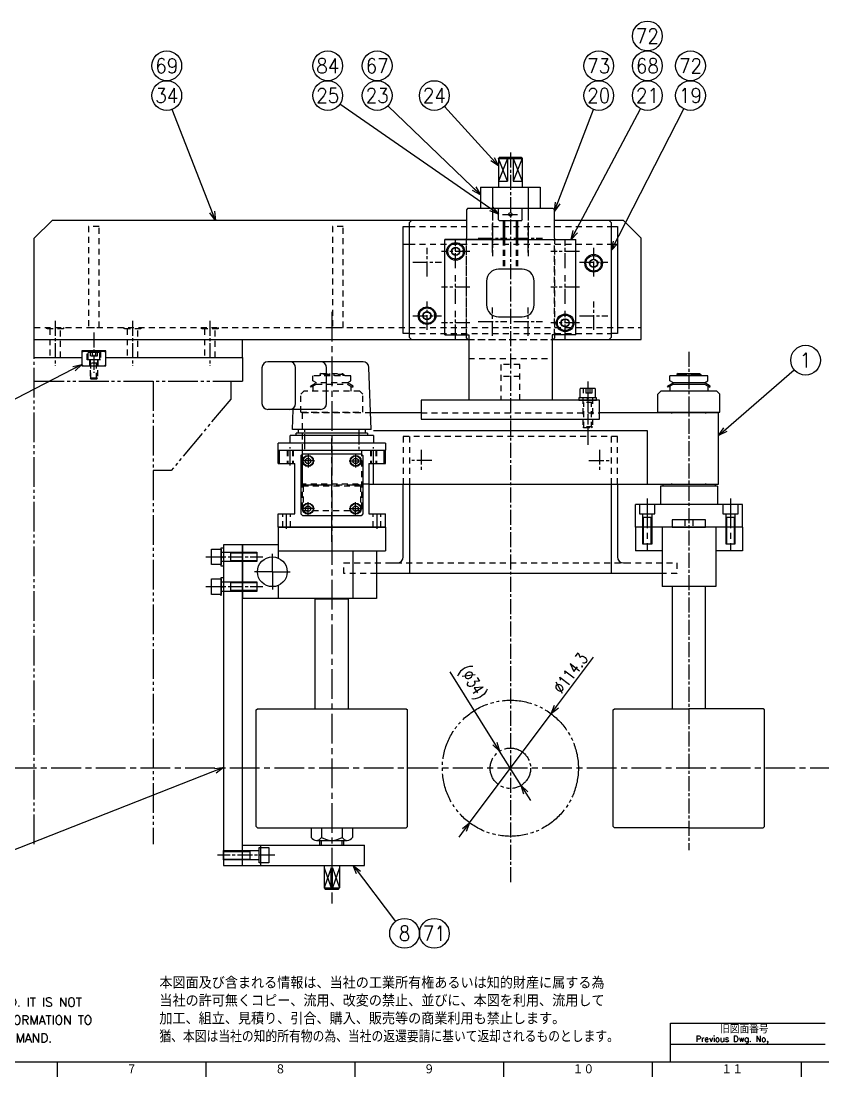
# Model space of a CAD drawing. Extents: x 0 to 2102, y 0 to 1485.
# Drawn here: x 744 to 1418, y 25 to 911 of the extents above; entities that cross this region are included whole.
import ezdxf
from ezdxf.enums import TextEntityAlignment as Align

# ---------------------------------------------------------------- set-up
doc = ezdxf.new("R2010")
doc.units = 0
doc.header["$LTSCALE"] = 2.5
for name, pattern in [('GEN3A', [3.5, 2, -1.5]), ('GEN4A', [15, 10, -1, 1, -1, 1, -1]), ('GEN7', [15, 10, -1.5, 2, -1.5]), ('GEN7A', [7.5, 5, -0.75, 1, -0.75]), ('HIDDEN2', [3.5, 2, -1.5])]:
    doc.linetypes.add(name, pattern=pattern)
doc.layers.get('0').update_dxf_attribs({"linetype": 'CONTINUOUS'})
doc.layers.get('DEFPOINTS').update_dxf_attribs({"linetype": 'CONTINUOUS'})
for name, color, linetype in [('2', 5, 'CONTINUOUS'), ('4', 3, 'CONTINUOUS'), ('4A', 3, 'GEN4A'), ('5', 3, 'CONTINUOUS'), ('6', 52, 'CONTINUOUS'), ('7', 4, 'GEN7'), ('7A', 4, 'GEN7A'), ('9', 3, 'HIDDEN2'), ('_-0', 7, 'CONTINUOUS'), ('_-3A', 6, 'GEN3A'), ('RAHM2', 1, 'CONTINUOUS')]:
    doc.layers.add(name, color=color, linetype=linetype)
doc.layers.add('AM_5', color=92, linetype='CONTINUOUS', lineweight=25)
doc.styles.add('DIMENSION', font='monotxt.shx', dxfattribs={"bigfont": 'bigfont.shx'})
doc.styles.get("Standard").update_dxf_attribs({"font": 'romans.shx', "width": 0.8, "bigfont": 'extfont.shx'})
doc.dimstyles.new('GEN-ISO', dxfattribs={"dimscale": 2.5, "dimtxt": 4, "dimasz": 3, "dimexe": 2, "dimexo": 1, "dimgap": 1, "dimtad": 3, "dimdec": 3, "dimrnd": 0.01, "dimdsep": 46, "dimtxsty": 'Standard', "dimblk": 'OPEN30', "dimcen": 0, "dimclrt": 52, "dimadec": 3, "dimazin": 2, "dimtp": 0.1, "dimtm": 0.1, "dimtfac": 0.6, "dimtdec": 3, "dimtmove": 2, "dimatfit": 3, "dimldrblk": 'OPEN30', "dimfxl": 1, "dimarcsym": 0})
doc.dimstyles.new('GEN-ISO$3', dxfattribs={"dimscale": 2.5, "dimtxt": 4, "dimasz": 3, "dimexe": 2, "dimexo": 1, "dimgap": 1, "dimtad": 1, "dimdec": 3, "dimrnd": 0.01, "dimdsep": 46, "dimtxsty": 'Standard', "dimblk": 'OPEN30', "dimcen": 0, "dimclrt": 52, "dimadec": 3, "dimazin": 2, "dimtp": 0.1, "dimtm": 0.1, "dimtfac": 0.6, "dimtdec": 3, "dimtmove": 0, "dimatfit": 0, "dimldrblk": 'OPEN30', "dimfxl": 1, "dimarcsym": 0})

# ---------------------------------------------------------------- blocks, each defined once
blk = doc.blocks.new('1A1ｸﾐｽﾞ')
at = {"layer": 'RAHM2', "color": 7, "linetype": 'Continuous'}
for p, q in [((516, 28), (568.05, 28)), ((516, 15), (516, 28)), ((516, 21), (568.05, 21))]:
    blk.add_line(p, q, dxfattribs=at)
at = {"layer": 'RAHM2', "color": 5, "linetype": 'Continuous'}
for p, q in [((25, 15), (826, 15)), ((310, 10), (310, 15)), ((360, 10), (360, 15)), ((410, 10), (410, 15)), ((460, 10), (460, 15)), ((510, 10), (510, 15)), ((560, 10), (560, 15))]:
    blk.add_line(p, q, dxfattribs=at)
at = {"layer": '6', "color": 7}
for s, height, p in [('本図面及び含まれる情報は、当社の工業所有権あるいは知的財産に属する為', 4, (344.24, 39.59)), ('PROPERTY OF KUSAKABE ELECTRIC & MACHINERY CO., LTD. IT IS NOT', 3, (176.89, 33.59)), ('当社の許可無くコピー、流用、改変の禁止、並びに、本図を利用、流用して', 4, (344.24, 33.59)), ('加工、組立、見積り、引合、購入、販売等の商業利用も禁止します。', 4, (344.24, 27.59)), ('TO BE TRACED, COPIED OR REPRODUCED, NOR IS THE INFORMATION TO', 3, (176.89, 27.59)), ('BE MISUSED IN ANY WAY. IT IS TO BE RETURNED UPON DEMAND.', 3, (176.89, 21.59))]:
    blk.add_text(s, height=height, dxfattribs=at).set_placement(p)
at = {"layer": '6', "color": 7, "width": 0.9}
blk.add_text('猶、本図は当社の知的所有物の為、当社の返還要請に基いて返却されるものとします。', height=4, dxfattribs=at).set_placement((344.24, 21.59))
at = {"layer": 'RAHM2', "color": 7, "linetype": 'Continuous'}
for s, height, p in [('旧図面番号', 2.5, (532.71, 24.69)), ('Previous Dwg. No,', 2, (524.5, 21.75))]:
    blk.add_text(s, height=height, dxfattribs=at).set_placement(p)
at = {"layer": 'RAHM2', "color": 5, "linetype": 'Continuous'}
for s, height, p in [('７', 3.31, (333.1, 10.87)), ('８', 3.31, (383.1, 10.87)), ('９', 3.31, (433.1, 10.87)), ('１０', 3.311, (483.1, 10.87)), ('１１', 3.311, (533.1, 10.87))]:
    blk.add_text(s, height=height, dxfattribs=at).set_placement(p)
at = {"layer": 'RAHM2', "color": 5, "linetype": 'Continuous', "width": 0.7}
for tag, p in [('HEADER3', (35, 566.01)), ('HEADER4', (54.75, 566)), ('HEADER15', (74.49, 566)), ('HEADER16', (94.43, 566))]:
    blk.add_attdef(tag, text='', height=6, dxfattribs=at).set_placement(p, align=Align.MIDDLE)
at = {"layer": 'RAHM2', "color": 7, "linetype": 'Continuous'}
blk.add_attdef('HEADER5', text='', height=2.5, dxfattribs=at).set_placement((63.69, 559.1), align=Align.BOTTOM_RIGHT)
for tag, height, width, p in [('HEADER1', 5, 0.9, (775.12, 45.15)), ('HEADER7', 5, 0.8, (590.38, 40.8)), ('GEN-TITLE-SCA', 4, 0.85, (677.79, 40.85)), ('HEADER2', 6, 0.9, (774.89, 36.68)), ('HEADER20', 3.2, 0.63, (46.91, 31.38)), ('HEADER17', 3.33, 0.8, (71.4, 31.2)), ('HEADER18', 3.5, 0.8, (92.57, 31.22)), ('HEADER11', 3.2, 0.63, (46.91, 24.38)), ('HEADER9', 3.33, 0.8, (71.4, 24.2)), ('HEADER10', 3.5, 0.8, (92.57, 24.22)), ('HEADER14', 3.31, 0.8, (542.54, 17.82))]:
    blk.add_attdef(tag, text='', height=height, dxfattribs=dict(at, width=width)).set_placement(p, align=Align.MIDDLE)
for tag, p in [('HEADER22', (648.45, 41.09)), ('HEADER21', (663.07, 41.09))]:
    blk.add_attdef(tag, text='', height=4, dxfattribs=at).set_placement(p, align=Align.MIDDLE)
at = {"layer": 'RAHM2', "color": 7, "linetype": 'Continuous', "width": 0.7}
blk.add_attdef('GEN-TITLE-DAT', text='', height=3.5, dxfattribs=at).set_placement((699.64, 39.1), align=Align.CENTER)
at = {"layer": 'RAHM2', "color": 5, "linetype": 'Continuous'}
blk.add_attdef('HEADER6', text='', height=5.8, dxfattribs=at).set_placement((623.09, 17.7), align=Align.BOTTOM_RIGHT)
at = {"layer": 'RAHM2', "color": 5, "linetype": 'Continuous', "style": 'DIMENSION', "width": 1.2}
for tag, p in [('HEADER13', (629.56, 16.75)), ('HEADER12', (663.26, 16.72)), ('GEN-TITLE-DWG', (732.79, 16.74))]:
    blk.add_attdef(tag, text='', height=7.02, dxfattribs=at).set_placement(p, align=Align.BOTTOM_LEFT)
at = {"layer": 'RAHM2', "color": 5, "linetype": 'Continuous', "style": 'DIMENSION'}
blk.add_attdef('HEADER8', text='', height=7.02, dxfattribs=at).set_placement((824.64, 16.71), align=Align.BOTTOM_RIGHT)
blk = doc.blocks.new('A$C6BFB30A4')
at = {"layer": '2'}
for p, q in [((50, 14), (50, 75)), ((55.2, 75), (55.2, 0)), ((224.8, 75), (224.8, 0)), ((230, 75), (230, 14)), ((40.48, 9), (45, 9)), ((235, 9), (240.09, 9)), ((267.5, 0), (27.5, 0))]:
    blk.add_line(p, q, dxfattribs=at)
for centre, start, end in [((45, 14), 270, 0), ((235, 14), 180, 270)]:
    blk.add_arc(centre, 5, start, end, dxfattribs=at)
at = {"layer": '9'}
for p, q in [((55.2, 115), (55.2, 75)), ((224.8, 115), (224.8, 75))]:
    blk.add_line(p, q, dxfattribs=at)
for points in [[(230, 75), (230, 115), (50, 115), (50, 75)], [(27.5, 0), (0, 0), (0, 9), (280, 9), (280, 0), (267.5, 0)]]:
    blk.add_lwpolyline(points, dxfattribs=at)
blk = doc.blocks.new('A$C53AC536B')
at = {"layer": '2'}
for p, q in [((100, 60), (58, 60)), ((350, 60), (250, 60)), ((350, 0), (350, 60)), ((60, 45), (290, 45)), ((290, 45), (290, 0)), ((60, 0), (60, 28.5)), ((56, 0), (350, 0))]:
    blk.add_line(p, q, dxfattribs=at)
at = {"layer": '7A'}
for p, q in [((100, 28.95), (100, 11.05)), ((250, 28.95), (250, 11.05)), ((108.95, 20), (91.05, 20)), ((241.05, 20), (258.95, 20))]:
    blk.add_line(p, q, dxfattribs=at)
at = {"layer": '9'}
for p, q in [((58, 60), (0, 60)), ((0, 60), (0, 0)), ((100, 60), (250, 60)), ((311, 59.5), (310.5, 60)), ((339, 59.5), (339.5, 60)), ((56, 0), (0, 0)), ((311, 0.5), (310.5, 0)), ((339, 0.5), (339.5, 0))]:
    blk.add_line(p, q, dxfattribs=at)
blk = doc.blocks.new('A$C0DE74F17')
at = {"layer": '2'}
for p, q in [((0, 99), (1, 100)), ((0, 1), (0, 99)), ((1, 100), (126, 100)), ((126, 100), (127, 99)), ((127, 1), (127, 99)), ((0, 1), (1, 0)), ((127, 1), (126, 0)), ((1, 0), (126, 0))]:
    blk.add_line(p, q, dxfattribs=at)
blk = doc.blocks.new('A$C6E3276AC')
at = {"layer": '9'}
for p, q in [((42, 108), (10, 108)), ((10, 103.73), (10, 108)), ((17, 110), (16, 109)), ((16, 109), (16, 108)), ((24, 109), (16, 109)), ((16.5, 108), (16.5, 109.5)), ((17, 110), (35, 110)), ((24, 110), (24, 108)), ((28, 108), (28, 110)), ((36, 109), (28, 109)), ((35, 110), (36, 109)), ((35.5, 108), (35.5, 109.5)), ((36, 109), (36, 108)), ((42, 103.73), (42, 108)), ((8, 99.27), (12.73, 102)), ((8.5, 98.4), (8, 99.27)), ((13, 101), (8.5, 98.4)), ((13, 102), (10, 103.73)), ((10, 99.27), (10, 95)), ((39.27, 102), (12.73, 102)), ((13, 101), (39, 101)), ((39, 102), (42, 103.73)), ((39, 101), (43.5, 98.4)), ((44, 99.27), (39.27, 102)), ((42, 99.27), (42, 95)), ((43.5, 98.4), (44, 99.27)), ((0, 92.5), (2.5, 95)), ((0, 77.5), (0, 92.5)), ((49.5, 95), (2.5, 95)), ((52, 92.5), (49.5, 95)), ((52, 77.5), (52, 92.5)), ((0, 77.5), (52, 77.5)), ((13.5, 77.5), (13.5, 77)), ((38.5, 77.5), (38.5, 77)), ((2, 15.5), (2, 0)), ((50, 15.5), (2, 15.5)), ((4, 17), (4, 15.5)), ((48, 17), (48, 15.5)), ((50, 15.5), (50, 0))]:
    blk.add_line(p, q, dxfattribs=at)
blk = doc.blocks.new('GENJIS-1176H2_S-02O181I-0704')
at = {"layer": '_-0'}
for p, q in [((-6, 4.4), (-6, -4.4)), ((0, 5), (-5.4, 5)), ((0, 5), (0, -5)), ((-5.4, -5), (0, -5))]:
    blk.add_line(p, q, dxfattribs=at)
for centre, start, end in [((-5.4, 4.4), 90, 179.999998), ((-5.4, -4.4), 179.999998, 270)]:
    blk.add_arc(centre, 0.6, start, end, dxfattribs=at)
at = {"layer": '_-3A'}
for p, q in [((-6, 2.88675), (-3, 2.88675)), ((-6, 1.443375), (-3, 1.443375)), ((-3, 2.88675), (-3, -2.88675)), ((0, 3), (15.3865, 3)), ((3, 3), (3, -3)), ((16, 2.3865), (3, 2.3865)), ((16, 2.3865), (15.3865, 3)), ((15.3865, 3), (15.3865, -3)), ((16, -2.3865), (16, 2.3865)), ((-6, -1.443375), (-3, -1.443375)), ((-3, -2.88675), (-6, -2.88675)), ((0, -3), (15.3865, -3)), ((16, -2.3865), (3, -2.3865)), ((15.3865, -3), (16, -2.3865))]:
    blk.add_line(p, q, dxfattribs=at)
at = {"layer": '_-0', "flags": 9}
blk.add_attdef('POWER_DIM', (0, 0), '', height=12.5, dxfattribs=at)
blk = doc.blocks.new('A$C51454DFC')
at = {"layer": '2'}
blk.add_lwpolyline([(1, 0), (11, 0), (12, 1), (12, 19), (11, 20), (1, 20), (0, 19), (0, 1)], close=True, dxfattribs=at)
at = {"layer": '9'}
for p, q in [((0, 15.5), (7, 15.5)), ((7, 15.5), (7, 4.5)), ((7, 13.5), (12, 13.5)), ((7, 4.5), (0, 4.5)), ((7, 6.5), (12, 6.5))]:
    blk.add_line(p, q, dxfattribs=at)
blk = doc.blocks.new('A$C66695AAB')
at = {"layer": '2'}
blk.add_lwpolyline([(74, 85), (74, 109), (73, 110), (1, 110), (0, 109), (0, 85)], dxfattribs=at)
at = {"layer": '7A'}
for p, q in [((22, 112.53), (22, 70)), ((52, 112.53), (52, 70))]:
    blk.add_line(p, q, dxfattribs=at)
at = {"layer": '9'}
for p, q in [((0, 1), (0, 85)), ((74, 85), (74, 1))]:
    blk.add_line(p, q, dxfattribs=at)
blk.add_lwpolyline([(0, 1), (1, 0), (73, 0), (74, 1)], dxfattribs=at)
blk = doc.blocks.new('A$C1F7558B0')
at = {"layer": '2'}
for points in [[(48, 100), (2, 100), (0, 98), (0, 2), (2, 0), (50, 0)], [(120, 0), (168, 0), (170, 2), (170, 98), (168, 100), (122, 100)]]:
    blk.add_lwpolyline(points, dxfattribs=at)
at = {"layer": '7A'}
for p, q in [((70, 73), (70, 97)), ((100, 73), (100, 97)), ((58, 85), (82, 85)), ((88, 85), (112, 85)), ((15, 53), (15, 77)), ((155, 53), (155, 77)), ((3, 65), (27, 65)), ((143, 65), (167, 65)), ((15, 8), (15, 32)), ((70, 3), (70, 27)), ((100, 3), (100, 27)), ((155, 8), (155, 32)), ((3, 20), (27, 20)), ((143, 20), (167, 20)), ((58, 15), (82, 15)), ((88, 15), (112, 15))]:
    blk.add_line(p, q, dxfattribs=at)
at = {"layer": '9'}
for p, q in [((0, 80), (170, 80)), ((50, 0), (120, 0))]:
    blk.add_line(p, q, dxfattribs=at)
blk = doc.blocks.new('A$C2589130A')
at = {"layer": '2'}
for p, q in [((0, 99), (1, 100)), ((0, 1), (0, 99)), ((1, 100), (63.5, 100)), ((126, 100), (63.5, 100)), ((127, 99), (126, 100)), ((127, 1), (127, 99)), ((1, 0), (0, 1)), ((126, 0), (127, 1)), ((63.5, 0), (1, 0)), ((63.5, 0), (126, 0))]:
    blk.add_line(p, q, dxfattribs=at)
blk = doc.blocks.new('A$C13A81630')
at = {"layer": '2'}
blk.add_lwpolyline([(6, 0), (6, 28), (0, 28), (0, 0)], close=True, dxfattribs=at)
at = {"layer": '9'}
for p, q in [((6, 17.3), (0, 17.3)), ((6, 10.7), (0, 10.7))]:
    blk.add_line(p, q, dxfattribs=at)
blk = doc.blocks.new('GENJIS-1251_S-02O00LD-0707')
at = {"layer": '_-0'}
for p, q in [((-2, 7.4), (0, 7.4)), ((-2, -7.4), (-2, 7.4)), ((0, 0.6), (-2, 0)), ((0, 0), (-2, -0.6)), ((0, 7.4), (0, -7.4)), ((0, -7.4), (-2, -7.4))]:
    blk.add_line(p, q, dxfattribs=at)
at = {"layer": '_-0', "flags": 9}
blk.add_attdef('POWER_DIM', (0, 0), '', height=12.5, dxfattribs=at)
blk = doc.blocks.new('GENJIS-1176H2_S-02O00UZ-0704')
at = {"layer": '_-0'}
for p, q in [((-8, 5.7), (-8, -5.7)), ((0, 6.5), (-7.2, 6.5)), ((0, 6.5), (0, -6.5)), ((-7.2, -6.5), (0, -6.5))]:
    blk.add_line(p, q, dxfattribs=at)
for centre, start, end in [((-7.2, 5.7), 90, 179.999999), ((-7.2, -5.7), 179.999999, 270)]:
    blk.add_arc(centre, 0.8, start, end, dxfattribs=at)
at = {"layer": '_-3A'}
for p, q in [((-8, 3.4641), (-4, 3.4641)), ((-8, 1.73205), (-4, 1.73205)), ((-4, 3.4641), (-4, -3.4641)), ((0, 4), (24.233, 4)), ((3.75, 4), (3.75, -4)), ((25, 3.233), (3.75, 3.233)), ((25, 3.233), (24.233, 4)), ((24.233, 4), (24.233, -4)), ((25, -3.233), (25, 3.233)), ((-8, -1.73205), (-4, -1.73205)), ((-4, -3.4641), (-8, -3.4641)), ((0, -4), (24.233, -4)), ((25, -3.233), (3.75, -3.233)), ((24.233, -4), (25, -3.233))]:
    blk.add_line(p, q, dxfattribs=at)
at = {"layer": '_-0', "flags": 9}
blk.add_attdef('POWER_DIM', (0, 0), '', height=12.5, dxfattribs=at)
blk = doc.blocks.new('A$C3BB01960')
at = {"layer": '2'}
for p, q in [((20, 151), (130, 151)), ((20, 71), (20, 151)), ((130, 71), (130, 151)), ((20, 71), (40, 71)), ((40, 71), (40, 16)), ((110, 71), (110, 16)), ((130, 71), (110, 71))]:
    blk.add_line(p, q, dxfattribs=at)
blk.add_lwpolyline([(75, 151), (20, 151)], dxfattribs=at)
blk.add_lwpolyline([(65, 86), (85, 86, 0.414214), (95, 96), (95, 116, 0.414214), (85, 126), (65, 126, 0.414214), (55, 116), (55, 96, 0.414214)], format="xyb", close=True, dxfattribs=at)
blk.add_lwpolyline([(0, 0), (150, 0), (150, 16), (0, 16)], close=True, dxfattribs=at)
at = {"layer": '7A'}
for p, q in [((29, 127), (29, 151)), ((121, 127), (121, 151)), ((41, 141), (17, 141)), ((133, 141), (109, 141)), ((29, 97), (29, 121)), ((121, 97), (121, 121)), ((41, 111), (17, 111)), ((133, 111), (109, 111)), ((29, 67), (29, 91)), ((121, 67), (121, 91)), ((41, 81), (17, 81)), ((133, 81), (109, 81))]:
    blk.add_line(p, q, dxfattribs=at)
at = {"layer": '9'}
for p, q in [((38, 71), (38, 151)), ((69, 151), (69, 126)), ((70, 151), (70, 126)), ((80, 151), (80, 126)), ((81, 151), (81, 126)), ((112, 71), (112, 151)), ((40, 51), (110, 51)), ((83, 36), (67, 36)), ((0, 5.5), (150, 5.5))]:
    blk.add_line(p, q, dxfattribs=at)
blk.add_lwpolyline([(83, 16), (83, 46), (67, 46), (67, 16)], dxfattribs=at)
blk = doc.blocks.new('GENJIS-1251_D-02O00MC-0707')
at = {"layer": '_-0'}
for p, q in [((7.389181, 0.4), (5.789181, 0.4)), ((7.389181, -0.4), (5.789181, -0.4))]:
    blk.add_line(p, q, dxfattribs=at)
blk.add_circle((0, 0), 7.4, dxfattribs=at)
at = {"layer": '_-0', "flags": 9}
blk.add_attdef('POWER_DIM', (0, 0), '', height=12.5, dxfattribs=at)
blk = doc.blocks.new('GENJIS-1176_D-02O00MT-0704')
at = {"layer": '_-0'}
for p, q in [((-3, 1.73205), (0, 3.4641)), ((-3, -1.73205), (-3, 1.73205)), ((0, 3.4641), (3, 1.73205)), ((3, 1.73205), (3, -1.73205)), ((0, -3.4641), (-3, -1.73205)), ((3, -1.73205), (0, -3.4641))]:
    blk.add_line(p, q, dxfattribs=at)
for radius in [6.5, 3.4641]:
    blk.add_circle((0, 0), radius, dxfattribs=at)
at = {"layer": '_-0', "flags": 9}
blk.add_attdef('POWER_DIM', (0, 0), '', height=12.5, dxfattribs=at)
blk = doc.blocks.new('_Open30')
at = {"color": 0, "linetype": 'ByBlock', "lineweight": -2}
for p, q in [((-1, 0.27), (0, 0)), ((0, 0), (-1, -0.27)), ((0, 0), (-1, 0))]:
    blk.add_line(p, q, dxfattribs=at)
blk = doc.blocks.new('GENBALLOON1')
blk.add_circle((0, 0), 5)
at = {"flags": 1}
blk.add_attdef('GEN_PARENT', text='', height=2.5, dxfattribs=at).set_placement((0, 0), align=Align.MIDDLE)
blk.add_attdef('REF_NO', text='', height=3.5).set_placement((0, 0), align=Align.MIDDLE)
at = {"color": 7, "flags": 1}
for tag, p in [('5GENINF', (6.43, 0.96)), ('6GENINF', (6.43, 0.63)), ('7GENINF', (6.43, 0.3)), ('8GENINF', (6.43, -0.04)), ('9GENINF', (6.43, -0.37)), ('3GENINF', (6.43, -2.34)), ('4GENINF', (6.43, -2.67)), ('10GENINF', (6.43, -0.7)), ('11GENINF', (6.43, -1)), ('12GENINF', (6.43, -1.34)), ('13GENINF', (6.43, -1.67)), ('14GENINF', (6.43, -2)), ('15GENINF', (6.43, -3)), ('16GENINF', (6.43, -3.34)), ('17GENINF', (6.43, -3.7)), ('20GENINF', (6.43, -4.7)), ('21GENINF', (6.43, -5.04)), ('22GENINF', (6.43, -5.37)), ('18GENINF', (6.43, -4.04)), ('19GENINF', (6.43, -4.37))]:
    blk.add_attdef(tag, p, '', height=0.2, dxfattribs=at)
blk = doc.blocks.new('A$C2B174307')
at = {"layer": '2'}
for p, q in [((-58.69, 63.3), (-58.69, 33.3)), ((-9.42, 68.3), (-53.69, 68.3)), ((-30.41, 33.3), (-30.41, 63.3)), ((26.18, 68.3), (-26.18, 68.3)), ((-4.42, 33.3), (-4.42, 63.3)), ((33, 11.35), (31.18, 63.47)), ((-9.42, 28.3), (-53.69, 28.3)), ((-33, 11.35), (-32.41, 28.3)), ((33, 11.35), (-33, 11.35)), ((-28, 8.35), (-28, 11.35)), ((28, 11.35), (28, 8.35)), ((35, 6.35), (-35, 6.35)), ((-35, 0), (-35, 6.35)), ((35, 0), (-35, 0)), ((30, 8.35), (-30, 8.35)), ((-30, 6.35), (-30, 8.35)), ((30, 8.35), (30, 6.35)), ((35, 6.35), (35, 0))]:
    blk.add_line(p, q, dxfattribs=at)
for centre, start, end in [((-53.69, 63.3), 90, 180), ((-35.41, 63.3), 360, 90), ((-9.42, 63.3), 0, 90), ((26.18, 63.3), 2, 90), ((-53.69, 33.3), 180, 270), ((-35.41, 33.3), 270, 0), ((-9.42, 33.3), 270, 0)]:
    blk.add_arc(centre, 5, start, end, dxfattribs=at)
at = {"layer": '7A'}
for p, q in [((-22.63, -5), (-22.63, 11.35)), ((22.63, 11.35), (22.63, -5))]:
    blk.add_line(p, q, dxfattribs=at)
blk = doc.blocks.new('A$C15E457AC')
at = {"layer": '2'}
for p, q in [((-45, 53.5), (-45, 64.5)), ((-45, 64.5), (45, 64.5)), ((-44, 53.5), (-44, 64.5)), ((44, 53.5), (44, 64.5)), ((45, 53.5), (45, 64.5)), ((-45, 53.5), (-31, 53.5)), ((-31, 11), (-31, 53.5)), ((31, 53.5), (31, 11)), ((31, 53.5), (45, 53.5)), ((-45, 0), (-45, 11)), ((-45, 11), (-31, 11)), ((31, 11), (45, 11)), ((45, 0), (45, 11)), ((-45, 0), (45, 0))]:
    blk.add_line(p, q, dxfattribs=at)
at = {"layer": '7'}
for p, q in [((0, -12.5), (0, 74.4)), ((-14.5, 55.5), (-25.5, 55.5)), ((-20, 61), (-20, 50)), ((14.5, 55.5), (25.5, 55.5)), ((20, 61), (20, 50)), ((-25, 35.5), (25, 35.5)), ((-20, 10), (-20, 21)), ((20, 10), (20, 21)), ((-14.5, 15.5), (-25.5, 15.5)), ((14.5, 15.5), (25.5, 15.5))]:
    blk.add_line(p, q, dxfattribs=at)
at = {"layer": '7A'}
for p, q in [((-35, 51.68), (-35, 67.03)), ((35, 51.68), (35, 67.03)), ((-38, -1.43), (-38, 12.76)), ((38, -1.43), (38, 12.76))]:
    blk.add_line(p, q, dxfattribs=at)
at = {"layer": '9'}
for p, q in [((-37.5, 64.5), (-37.5, 53.5)), ((-37.07, 64.5), (-37.07, 53.5)), ((-32.93, 64.5), (-32.93, 53.5)), ((-32.5, 64.5), (-32.5, 53.5)), ((-25, 64.5), (-25, 14)), ((25, 64.5), (25, 14)), ((32.5, 64.5), (32.5, 53.5)), ((32.93, 64.5), (32.93, 53.5)), ((37.07, 64.5), (37.07, 53.5)), ((37.5, 64.5), (37.5, 53.5)), ((-41.3, 0), (-41.3, 11)), ((-34.7, 0), (-34.7, 11)), ((-25, 14), (25, 14)), ((34.7, 0), (34.7, 11)), ((41.3, 0), (41.3, 11))]:
    blk.add_line(p, q, dxfattribs=at)
blk = doc.blocks.new('A$C61CF1407')
at = {"layer": '2'}
for p, q in [((-26, 24.5), (-24.5, 26)), ((-26, 24.5), (-26, -24.5)), ((-24.5, 26), (24.5, 26)), ((24.5, 26), (26, 24.5)), ((26, 24.5), (26, -24.5)), ((-24.5, -26), (-26, -24.5)), ((24.5, -26), (-24.5, -26)), ((26, -24.5), (24.5, -26))]:
    blk.add_line(p, q, dxfattribs=at)
blk = doc.blocks.new('GENJIS-1176_D-043uh9h-0704')
at = {"layer": '_-0'}
for p, q in [((-2, 1.1547), (0, 2.3094)), ((-2, -1.1547), (-2, 1.1547)), ((0, 2.3094), (2, 1.1547)), ((2, 1.1547), (2, -1.1547)), ((0, -2.3094), (-2, -1.1547)), ((2, -1.1547), (0, -2.3094))]:
    blk.add_line(p, q, dxfattribs=at)
for radius in [4.25, 2.3094]:
    blk.add_circle((0, 0), radius, dxfattribs=at)
at = {"layer": '_-0', "flags": 9}
blk.add_attdef('POWER_DIM', (0, 0), '', height=0.2, dxfattribs=at)
blk = doc.blocks.new('A$C7E65472A')
at = {"layer": '2'}
for p, q in [((45, 70.5), (-45, 70.5)), ((-45, 64.5), (-45, 70.5)), ((45, 70.5), (45, 64.5))]:
    blk.add_line(p, q, dxfattribs=at)
for centre in [(-20, 55.5), (20, 55.5), (-20, 15.5), (20, 15.5)]:
    blk.add_circle(centre, 4.6, dxfattribs=at)
for p in [(-20, 55.5), (20, 55.5), (-20, 15.5), (20, 15.5)]:
    blk.add_blockref('GENJIS-1176_D-043uh9h-0704', p)
for name, p in [('A$C15E457AC', (0, 0)), ('A$C61CF1407', (0, 35.5))]:
    blk.add_blockref(name, p, dxfattribs=at)
at = {"layer": '5'}
blk.add_blockref('A$C2B174307', (0, 70.5), dxfattribs=at)
blk = doc.blocks.new('A$C746F3850')
at = {"layer": '2'}
for p, q in [((-15, -15), (0, 0)), ((302, 0), (0, 0)), ((480, 0), (468, 0)), ((480, 0), (495, -15)), ((-15, -115), (-15, -15)), ((495, -100), (495, -15)), ((295, -20), (300, -20)), ((470, -20), (475, -20)), ((-15, -100), (302, -100)), ((160, -115), (160, -100)), ((468, -100), (495, -100)), ((-15, -115), (25, -115)), ((45, -115), (160, -115))]:
    blk.add_line(p, q, dxfattribs=at)
for points in [[(300, -95), (295, -95), (295, -5), (300, -5)], [(470, -5), (475, -5), (475, -95), (470, -95)], [(45, -115), (45, -109.5), (25, -109.5), (25, -115)]]:
    blk.add_lwpolyline(points, dxfattribs=at)
at = {"layer": '7A'}
for p, q in [((2.5, -84.38), (2.5, -122.06)), ((67.5, -84.38), (67.5, -122.06)), ((132.5, -84.38), (132.5, -122.06)), ((35, -94.12), (35, -128.1))]:
    blk.add_line(p, q, dxfattribs=at)
at = {"layer": '9'}
for p, q in [((300, -5), (470, -5)), ((300, -20), (470, -20)), ((-15, -90), (495, -90)), ((-4.5, -91), (-4.5, -90)), ((9.5, -91), (-4.5, -91)), ((-2, -91), (-2, -115)), ((7, -115), (7, -91)), ((9.5, -90), (9.5, -91)), ((60.5, -91), (60.5, -90)), ((74.5, -91), (60.5, -91)), ((63, -91), (63, -115)), ((72, -115), (72, -91)), ((74.5, -90), (74.5, -91)), ((125.5, -91), (125.5, -90)), ((139.5, -91), (125.5, -91)), ((128, -91), (128, -115)), ((137, -115), (137, -91)), ((139.5, -90), (139.5, -91)), ((300, -95), (470, -95))]:
    blk.add_line(p, q, dxfattribs=at)
for points in [[(30.5, -90), (39.5, -90), (39.5, -5), (30.5, -5)], [(235.5, -90), (244.5, -90), (244.5, -5), (235.5, -5)]]:
    blk.add_lwpolyline(points, close=True, dxfattribs=at)
blk = doc.blocks.new('*D99')
at = {"layer": 'AM_5', "color": 0, "lineweight": -2, "transparency": 16777216}
for p, q in [((1194.23, 335.87), (1225.23, 377.29)), ((1121.26, 238.35), (1189.74, 329.86)), ((1116.76, 232.34), (1112.27, 226.34))]:
    blk.add_line(p, q, dxfattribs=at)
at = {"layer": 'DEFPOINTS', "color": 0, "transparency": 16777216}
for p in [(1189.74, 329.86), (1121.26, 238.35)]:
    blk.add_point(p, dxfattribs=at)
at = {"layer": 'AM_5', "color": 0, "lineweight": -2, "transparency": 16777216, "xscale": 7.5, "yscale": 7.5, "zscale": 7.5}
for p, rotation in [((1189.74, 329.86), 233.1924990284128), ((1121.26, 238.35), 53.19249902841278)]:
    blk.add_blockref('_Open30', p, dxfattribs=dict(at, rotation=rotation))
at = {"layer": 'AM_5', "color": 52, "transparency": 16777216, "insert": (1205.97, 364.07), "char_height": 10, "attachment_point": 5, "rotation": 53.1925}
blk.add_mtext('∅114.3', dxfattribs=at)
blk = doc.blocks.new('*D100')
at = {"layer": 'AM_5', "color": 0, "lineweight": -2, "transparency": 16777216}
for p, q in [((1142.49, 304.87), (1104.85, 364.97)), ((1164.52, 269.7), (1146.47, 298.51)), ((1168.5, 263.34), (1172.48, 256.98))]:
    blk.add_line(p, q, dxfattribs=at)
at = {"layer": 'DEFPOINTS', "color": 0, "transparency": 16777216}
for p in [(1146.47, 298.51), (1164.52, 269.7)]:
    blk.add_point(p, dxfattribs=at)
at = {"layer": 'AM_5', "color": 0, "lineweight": -2, "transparency": 16777216, "xscale": 7.5, "yscale": 7.5, "zscale": 7.5}
for p, rotation in [((1146.47, 298.51), 302.0564792416316), ((1164.52, 269.7), 122.0564792416316)]:
    blk.add_blockref('_Open30', p, dxfattribs=dict(at, rotation=rotation))
at = {"layer": 'AM_5', "color": 52, "transparency": 16777216, "insert": (1122.74, 355.47), "char_height": 10, "attachment_point": 5, "rotation": 302.05648}
blk.add_mtext('(∅34)', dxfattribs=at)

msp = doc.modelspace()

# ---------------------------------------------------------------- linework, layer by layer
for p, q in [((1019.497, 426.1038), (991.497, 426.1038)), ((998.997, 200.6038), (1004.8983, 183.6038)), ((1004.8983, 200.6038), (998.997, 183.6038)), ((1006.0957, 200.6038), (1011.997, 183.6038)), ((1011.997, 200.6038), (1006.0957, 183.6038))]:
    msp.add_line(p, q)
at = {"layer": '2'}
for p, q in [((1146.497, 797.1038), (1145.497, 796.1038)), ((1145.497, 796.1038), (1165.497, 796.1038)), ((1145.497, 796.1038), (1145.497, 772.1038)), ((1146.497, 797.1038), (1164.497, 797.1038)), ((1154.2115, 797.1038), (1153.2115, 796.1038)), ((1153.2115, 796.1038), (1153.2115, 777.1038)), ((1156.7825, 797.1038), (1157.7825, 796.1038)), ((1157.7825, 796.1038), (1157.7825, 777.1038)), ((1164.497, 797.1038), (1165.497, 796.1038)), ((1165.497, 796.1038), (1165.497, 772.1038)), ((1130.497, 772.1038), (1180.497, 772.1038)), ((1130.497, 772.1038), (1130.497, 754.1038)), ((1140.497, 772.1038), (1140.497, 754.1038)), ((1145.497, 777.1038), (1153.2115, 777.1038)), ((1157.7825, 777.1038), (1165.497, 777.1038)), ((1170.497, 772.1038), (1170.497, 754.1038)), ((1180.497, 772.1038), (1180.497, 754.1038)), ((1145.997, 754.1038), (1145.497, 753.6038)), ((1145.497, 744.6038), (1145.497, 753.6038)), ((1165.497, 753.6038), (1164.997, 754.1038)), ((1165.497, 744.6038), (1165.497, 753.6038)), ((1145.497, 744.6038), (1145.997, 744.1038)), ((1165.497, 744.6038), (1164.997, 744.1038)), ((1145.997, 744.1038), (1164.997, 744.1038)), ((1149.497, 744.1038), (1149.497, 729.1038)), ((1161.497, 744.1038), (1161.497, 729.1038)), ((1321.497, 613.6038), (1289.497, 613.6038)), ((1289.497, 609.3359), (1289.497, 613.6038)), ((1296.497, 615.6038), (1295.497, 614.6038)), ((1303.497, 614.6038), (1295.497, 614.6038)), ((1295.497, 614.6038), (1295.497, 613.6038)), ((1296.497, 615.6038), (1314.497, 615.6038)), ((1303.497, 615.6038), (1303.497, 613.6038)), ((1307.497, 613.6038), (1307.497, 615.6038)), ((1315.497, 614.6038), (1307.497, 614.6038)), ((1314.497, 615.6038), (1315.497, 614.6038)), ((1315.497, 614.6038), (1315.497, 613.6038)), ((1321.497, 609.3359), (1321.497, 613.6038)), ((1287.497, 604.8718), (1292.229, 607.6038)), ((1287.997, 604.0058), (1287.497, 604.8718)), ((1292.497, 606.6038), (1287.997, 604.0058)), ((1292.497, 607.6038), (1289.497, 609.3359)), ((1289.497, 604.8718), (1289.497, 600.6038)), ((1318.765, 607.6038), (1292.229, 607.6038)), ((1292.497, 606.6038), (1318.497, 606.6038)), ((1318.497, 607.6038), (1321.497, 609.3359)), ((1318.497, 606.6038), (1322.997, 604.0058)), ((1323.497, 604.8718), (1318.765, 607.6038)), ((1321.497, 604.8718), (1321.497, 600.6038)), ((1322.997, 604.0058), (1323.497, 604.8718)), ((1279.497, 598.1038), (1281.997, 600.6038)), ((1279.497, 583.1038), (1279.497, 598.1038)), ((1328.997, 600.6038), (1281.997, 600.6038)), ((1331.497, 598.1038), (1328.997, 600.6038)), ((1331.497, 583.1038), (1331.497, 598.1038)), ((1279.497, 583.1038), (1331.497, 583.1038)), ((1292.997, 583.1038), (1292.997, 582.6038)), ((1317.997, 583.1038), (1317.997, 582.6038)), ((1281.497, 521.1038), (1281.497, 505.6038)), ((1329.497, 521.1038), (1281.497, 521.1038)), ((1283.497, 522.6038), (1283.497, 521.1038)), ((1327.497, 522.6038), (1327.497, 521.1038)), ((1329.497, 521.1038), (1329.497, 505.6038)), ((1350.497, 505.6038), (1260.497, 505.6038)), ((1260.497, 486.6038), (1260.497, 505.6038)), ((1350.497, 486.6038), (1350.497, 505.6038)), ((1050.497, 486.6038), (960.497, 486.6038)), ((960.497, 486.6038), (960.497, 460.5603)), ((1050.497, 486.6038), (1050.497, 466.6038)), ((1350.497, 486.6038), (1260.497, 486.6038)), ((1260.497, 486.6038), (1260.497, 466.6038)), ((1282.997, 486.6038), (1282.997, 436.6038)), ((1327.997, 486.6038), (1327.997, 436.6038)), ((1350.497, 486.6038), (1350.497, 466.6038)), ((914.497, 471.6038), (914.497, 202.6038)), ((930.497, 471.6038), (914.497, 471.6038)), ((930.497, 202.6038), (930.497, 471.6038)), ((930.497, 471.6038), (930.497, 426.6038)), ((960.497, 471.6038), (930.497, 471.6038)), ((960.497, 466.6038), (1050.497, 466.6038)), ((1022.997, 466.6038), (1022.997, 426.6038)), ((1042.997, 466.6038), (1042.997, 426.6038)), ((1282.997, 466.6038), (1260.497, 466.6038)), ((1350.497, 466.6038), (1327.997, 466.6038)), ((960.497, 437.6474), (960.497, 426.6038)), ((1327.997, 436.6038), (1282.997, 436.6038)), ((1291.497, 436.6038), (1291.497, 334.1038)), ((1319.497, 334.1038), (1319.497, 436.6038)), ((1042.997, 426.6038), (930.497, 426.6038)), ((991.997, 426.6038), (991.497, 426.1038)), ((991.497, 334.1038), (991.497, 426.1038)), ((1018.997, 426.6038), (1019.497, 426.1038)), ((1019.497, 334.1038), (1019.497, 426.1038)), ((988.197, 234.1038), (988.197, 226.1038)), ((996.847, 234.1038), (996.847, 226.1038)), ((1014.147, 234.1038), (1014.147, 226.1038)), ((1022.797, 234.1038), (1022.797, 226.1038)), ((992.522, 223.6038), (1018.472, 223.6038)), ((995.497, 219.6038), (995.497, 223.6038)), ((1015.497, 219.6038), (1015.497, 223.6038)), ((930.497, 219.6038), (1032.997, 219.6038)), ((945.497, 219.6038), (945.497, 202.6038)), ((1032.997, 202.6038), (1032.997, 219.6038)), ((914.497, 202.6038), (930.497, 202.6038)), ((930.497, 202.6038), (1032.997, 202.6038)), ((998.997, 202.6038), (998.997, 183.6038)), ((1004.8983, 183.6038), (1004.8983, 200.6038)), ((1006.0957, 183.6038), (1006.0957, 200.6038)), ((1011.997, 202.6038), (1011.997, 183.6038)), ((998.997, 183.6038), (1011.997, 183.6038)), ((998.997, 183.6038), (999.997, 182.6038)), ((999.997, 182.6038), (1010.997, 182.6038)), ((1010.997, 182.6038), (1011.997, 183.6038))]:
    msp.add_line(p, q, dxfattribs=at)
for centre, radius in [((1155.497, 749.1038), 1.5), ((955.497, 449.1038), 12.5)]:
    msp.add_circle(centre, radius, dxfattribs=at)
for centre, radius, start, end in [((992.522, 228.595), 4.9911, 209.9411117, 330.0587913), ((1005.497, 239.8183), 16.2145, 237.7595877, 302.2403726), ((1018.472, 228.595), 4.9911, 209.9412836, 330.0586767)]:
    msp.add_arc(centre, radius, start, end, dxfattribs=at)
at = {"layer": '4'}
for p, q in [((1153.2115, 777.1038), (1145.497, 796.1038)), ((1153.2115, 796.1038), (1145.497, 777.1038)), ((1157.7825, 796.1038), (1165.497, 777.1038)), ((1165.497, 796.1038), (1157.7825, 777.1038)), ((1150.497, 744.1038), (1150.497, 729.1038)), ((1160.497, 744.1038), (1160.497, 729.1038)), ((1295.997, 613.6038), (1295.997, 615.1038)), ((1314.997, 613.6038), (1314.997, 615.1038)), ((1276.997, 505.6038), (1263.997, 505.6038)), ((1263.997, 505.6038), (1263.997, 497.6038)), ((1276.997, 497.6038), (1276.997, 505.6038)), ((1346.997, 505.6038), (1333.997, 505.6038)), ((1333.997, 505.6038), (1333.997, 497.6038)), ((1346.997, 497.6038), (1346.997, 505.6038)), ((1263.997, 497.6038), (1276.997, 497.6038)), ((1266.497, 497.6038), (1266.497, 472.6038)), ((1274.497, 472.6038), (1274.497, 497.6038)), ((1333.997, 497.6038), (1346.997, 497.6038)), ((1336.497, 497.6038), (1336.497, 472.6038)), ((1344.497, 472.6038), (1344.497, 497.6038)), ((1274.497, 494.6038), (1266.497, 494.6038)), ((1267.297, 472.6038), (1267.297, 494.6038)), ((1273.697, 472.6038), (1273.697, 494.6038)), ((1344.497, 494.6038), (1336.497, 494.6038)), ((1337.297, 472.6038), (1337.297, 494.6038)), ((1343.697, 472.6038), (1343.697, 494.6038)), ((1266.497, 472.6038), (1274.497, 472.6038)), ((1336.497, 472.6038), (1344.497, 472.6038)), ((904.497, 468.1038), (912.497, 468.1038)), ((904.497, 455.1038), (904.497, 468.1038)), ((912.497, 453.9038), (912.497, 469.3038)), ((912.497, 469.3038), (914.497, 469.3038)), ((912.497, 468.1038), (912.497, 455.1038)), ((912.497, 465.6038), (942.497, 465.6038)), ((914.497, 460.6038), (912.497, 462.6038)), ((914.497, 469.3038), (914.497, 453.9038)), ((920.497, 457.6038), (920.497, 465.6038)), ((942.497, 464.8038), (920.497, 464.8038)), ((942.497, 465.6038), (942.497, 457.6038)), ((912.497, 455.1038), (904.497, 455.1038)), ((942.497, 457.6038), (912.497, 457.6038)), ((914.497, 453.9038), (912.497, 453.9038)), ((942.497, 458.4038), (920.497, 458.4038)), ((912.497, 444.3038), (914.497, 444.3038)), ((912.497, 428.9038), (912.497, 444.3038)), ((914.497, 444.3038), (914.497, 428.9038)), ((904.497, 443.1038), (912.497, 443.1038)), ((904.497, 430.1038), (904.497, 443.1038)), ((912.497, 443.1038), (912.497, 430.1038)), ((912.497, 440.6038), (942.497, 440.6038)), ((914.497, 435.6038), (912.497, 437.6038)), ((920.497, 432.6038), (920.497, 440.6038)), ((942.497, 439.8038), (920.497, 439.8038)), ((942.497, 440.6038), (942.497, 432.6038)), ((912.497, 430.1038), (904.497, 430.1038)), ((942.497, 432.6038), (912.497, 432.6038)), ((942.497, 433.4038), (920.497, 433.4038)), ((996.747, 219.6038), (996.747, 223.6038)), ((1014.247, 219.6038), (1014.247, 223.6038)), ((914.497, 215.1038), (944.497, 215.1038)), ((914.497, 207.1038), (914.497, 215.1038)), ((914.497, 214.3038), (936.497, 214.3038)), ((936.497, 215.1038), (936.497, 207.1038)), ((944.497, 217.6038), (952.497, 217.6038)), ((944.497, 204.6038), (944.497, 217.6038)), ((952.497, 217.6038), (952.497, 204.6038)), ((914.497, 207.9038), (936.497, 207.9038)), ((944.497, 207.1038), (914.497, 207.1038)), ((952.497, 204.6038), (944.497, 204.6038))]:
    msp.add_line(p, q, dxfattribs=at)
at = {"layer": '4A'}
for p, q in [((755.497, 220.3061), (755.497, 629.1038)), ((755.497, 629.1038), (795.497, 629.1038)), ((815.497, 629.1038), (930.497, 629.1038)), ((930.497, 629.1038), (930.497, 609.1038)), ((755.497, 609.1038), (930.497, 609.1038)), ((855.497, 609.1038), (855.497, 220.3061)), ((920.497, 609.1038), (920.497, 594.1038)), ((920.497, 594.1038), (870.497, 534.1038)), ((870.497, 534.1038), (855.497, 534.1038))]:
    msp.add_line(p, q, dxfattribs=at)
msp.add_lwpolyline([(795.497, 629.1038), (795.497, 622.1038), (815.497, 622.1038), (815.497, 629.1038)], dxfattribs=at)
for radius in [57.15, 17]:
    msp.add_circle((1155.497, 284.1038), radius, dxfattribs=at)
at = {"layer": '7'}
for p, q in [((1005.497, 667.3032), (1005.497, 170.7102)), ((1220.497, 608.7278), (1220.497, 555.7278)), ((1270.497, 510.6038), (1270.497, 467.6038)), ((1340.497, 510.6038), (1340.497, 467.6038)), ((955.497, 449.1038), (955.497, 464.1353)), ((955.497, 449.1038), (940.4656, 449.1038)), ((955.497, 449.1038), (970.5285, 449.1038)), ((955.497, 449.1038), (955.497, 434.0724)), ((1957.2597, 284.1038), (405.1245, 284.1038))]:
    msp.add_line(p, q, dxfattribs=at)
at = {"layer": '7A'}
for p, q in [((1155.497, 801.0569), (1155.497, 188.4316)), ((1148.997, 749.1038), (1161.997, 749.1038)), ((1305.497, 633.7423), (1305.497, 215.4928)), ((1220.497, 595.7278), (1220.497, 572.6284)), ((899.497, 461.6038), (947.497, 461.6038)), ((899.497, 436.6038), (947.497, 436.6038)), ((957.497, 211.1038), (909.497, 211.1038))]:
    msp.add_line(p, q, dxfattribs=at)

# ---------------------------------------------------------------- block references
at = {"layer": '2', "xscale": 2.5, "yscale": 2.5, "zscale": 2.5}
msp.add_blockref('1A1ｸﾐｽﾞ', (0, 0), dxfattribs=at)
at = {"layer": '2'}
for name, p in [('A$C66695AAB', (1118.497, 644.1038)), ('A$C746F3850', (770.497, 744.1038)), ('A$C1F7558B0', (1070.497, 644.1038)), ('A$C3BB01960', (1080.497, 577.1038)), ('GENJIS-1251_D-02O00MC-0707', (1109.497, 718.1038)), ('GENJIS-1176_D-02O00MT-0704', (1109.497, 718.1038)), ('GENJIS-1251_D-02O00MC-0707', (1225.497, 708.1038)), ('GENJIS-1176_D-02O00MT-0704', (1225.497, 708.1038)), ('GENJIS-1251_D-02O00MC-0707', (1085.497, 664.1038)), ('GENJIS-1176_D-02O00MT-0704', (1085.497, 664.1038)), ('GENJIS-1251_D-02O00MC-0707', (1201.497, 658.1038)), ('GENJIS-1176_D-02O00MT-0704', (1201.497, 658.1038)), ('A$C7E65472A', (1005.497, 486.6038)), ('A$C6E3276AC', (979.497, 505.6038)), ('A$C53AC536B', (980.497, 522.6038)), ('A$C6BFB30A4', (1015.497, 447.6038)), ('A$C0DE74F17', (941.997, 234.1038)), ('A$C2589130A', (1241.997, 234.1038))]:
    msp.add_blockref(name, p, dxfattribs=at)
for name, p, rotation in [('A$C51454DFC', (795.497, 634.1038), 270), ('GENJIS-1176H2_S-02O181I-0704', (805.497, 627.1038), 270), ('GENJIS-1176H2_S-02O00UZ-0704', (1220.497, 595.1038), 270), ('A$C13A81630', (1319.497, 486.6038), 90)]:
    msp.add_blockref(name, p, dxfattribs=dict(at, rotation=rotation))
at = {"layer": '2', "xscale": -1, "rotation": 90}
msp.add_blockref('GENJIS-1251_S-02O00LD-0707', (1220.497, 593.1038), dxfattribs=at)
at = {"layer": '5'}
ref = msp.add_blockref('GENBALLOON1', (1270.6057, 898.9283), dxfattribs=dict(at, xscale=2.5, yscale=2.5, zscale=2.5))
ref.add_attrib('REF_NO', '72', dxfattribs={"color": 7, "height": 12.5, "width": 0.9}).set_placement((1270.6057, 898.9283), align=Align.MIDDLE_CENTER)
ref = msp.add_blockref('GENBALLOON1', (866.7986, 873.9283), dxfattribs=dict(at, xscale=2.5, yscale=2.5, zscale=2.5))
ref.add_attrib('REF_NO', '69', dxfattribs={"color": 7, "height": 12.5, "width": 0.9}).set_placement((866.7986, 873.9283), align=Align.MIDDLE_CENTER)
ref = msp.add_blockref('GENBALLOON1', (1002.0336, 873.9283), dxfattribs=dict(at, xscale=2.5, yscale=2.5, zscale=2.5))
ref.add_attrib('REF_NO', '84', dxfattribs={"color": 7, "height": 12.5, "width": 0.9}).set_placement((1002.0336, 873.9283), align=Align.MIDDLE_CENTER)
ref = msp.add_blockref('GENBALLOON1', (1043.5984, 873.9283), dxfattribs=dict(at, xscale=2.5, yscale=2.5, zscale=2.5))
ref.add_attrib('REF_NO', '67', dxfattribs={"color": 7, "height": 12.5, "width": 0.9}).set_placement((1043.5984, 873.9283), align=Align.MIDDLE_CENTER)
ref = msp.add_blockref('GENBALLOON1', (1229.7229, 873.9283), dxfattribs=dict(at, xscale=2.5, yscale=2.5, zscale=2.5))
ref.add_attrib('REF_NO', '73', dxfattribs={"color": 7, "height": 12.5, "width": 0.9}).set_placement((1229.7229, 873.9283), align=Align.MIDDLE_CENTER)
ref = msp.add_blockref('GENBALLOON1', (1270.6057, 873.9283), dxfattribs=dict(at, xscale=2.5, yscale=2.5, zscale=2.5))
ref.add_attrib('REF_NO', '68', dxfattribs={"color": 7, "height": 12.5, "width": 0.9}).set_placement((1270.6057, 873.9283), align=Align.MIDDLE_CENTER)
ref = msp.add_blockref('GENBALLOON1', (1306.8167, 873.9283), dxfattribs=dict(at, xscale=2.5, yscale=2.5, zscale=2.5))
ref.add_attrib('REF_NO', '72', dxfattribs={"color": 7, "height": 12.5, "width": 0.9}).set_placement((1306.8167, 873.9283), align=Align.MIDDLE_CENTER)
ref = msp.add_blockref('GENBALLOON1', (866.7986, 848.9283), dxfattribs=dict(at, xscale=2.5, yscale=2.5, zscale=2.5))
ref.add_attrib('REF_NO', '34', dxfattribs={"color": 7, "height": 12.5, "width": 0.9}).set_placement((866.7986, 848.9283), align=Align.MIDDLE_CENTER)
ref = msp.add_blockref('GENBALLOON1', (1002.0336, 848.9283), dxfattribs=dict(at, xscale=2.5, yscale=2.5, zscale=2.5))
ref.add_attrib('REF_NO', '25', dxfattribs={"color": 7, "height": 12.5, "width": 0.9}).set_placement((1002.0336, 848.9283), align=Align.MIDDLE_CENTER)
ref = msp.add_blockref('GENBALLOON1', (1043.5984, 848.9283), dxfattribs=dict(at, xscale=2.5, yscale=2.5, zscale=2.5))
ref.add_attrib('REF_NO', '23', dxfattribs={"color": 7, "height": 12.5, "width": 0.9}).set_placement((1043.5984, 848.9283), align=Align.MIDDLE_CENTER)
ref = msp.add_blockref('GENBALLOON1', (1091.5783, 848.9283), dxfattribs=dict(at, xscale=2.5, yscale=2.5, zscale=2.5))
ref.add_attrib('REF_NO', '24', dxfattribs={"color": 7, "height": 12.5, "width": 0.9}).set_placement((1091.5783, 848.9283), align=Align.MIDDLE_CENTER)
ref = msp.add_blockref('GENBALLOON1', (1229.7229, 848.9283), dxfattribs=dict(at, xscale=2.5, yscale=2.5, zscale=2.5))
ref.add_attrib('REF_NO', '20', dxfattribs={"color": 7, "height": 12.5, "width": 0.9}).set_placement((1229.7229, 848.9283), align=Align.MIDDLE_CENTER)
ref = msp.add_blockref('GENBALLOON1', (1270.6057, 848.9283), dxfattribs=dict(at, xscale=2.5, yscale=2.5, zscale=2.5))
ref.add_attrib('REF_NO', '21', dxfattribs={"color": 7, "height": 12.5, "width": 0.9}).set_placement((1270.6057, 848.9283), align=Align.MIDDLE_CENTER)
ref = msp.add_blockref('GENBALLOON1', (1306.8167, 848.9283), dxfattribs=dict(at, xscale=2.5, yscale=2.5, zscale=2.5))
ref.add_attrib('REF_NO', '19', dxfattribs={"color": 7, "height": 12.5, "width": 0.9}).set_placement((1306.8167, 848.9283), align=Align.MIDDLE_CENTER)
ref = msp.add_blockref('GENBALLOON1', (1403.5345, 626.7253), dxfattribs=dict(at, xscale=2.5, yscale=2.5, zscale=2.5))
ref.add_attrib('REF_NO', '1', dxfattribs={"color": 7, "height": 12.5, "width": 0.9}).set_placement((1403.5345, 626.7253), align=Align.MIDDLE_CENTER)
ref = msp.add_blockref('GENBALLOON1', (1066.5798, 145.5209), dxfattribs=dict(at, xscale=2.5, yscale=2.5, zscale=2.5))
ref.add_attrib('REF_NO', '8', dxfattribs={"color": 7, "height": 12.5, "width": 0.9}).set_placement((1066.5798, 145.5209), align=Align.MIDDLE_CENTER)
ref = msp.add_blockref('GENBALLOON1', (1091.5798, 145.5209), dxfattribs=dict(at, xscale=2.5, yscale=2.5, zscale=2.5))
ref.add_attrib('REF_NO', '71', dxfattribs={"color": 7, "height": 12.5, "width": 0.9}).set_placement((1091.5798, 145.5209), align=Align.MIDDLE_CENTER)

# ---------------------------------------------------------------- dimensions: what is measured, and where the dimension line sits
at = {"layer": 'AM_5'}
dim = msp.add_diameter_dim_2p(p1=(1121.2568, 238.3465), p2=(1189.7372, 329.8611), dimstyle='GEN-ISO$3', dxfattribs=at)
dim.commit()
dim.dimension.update_dxf_attribs({"geometry": '*D99', "text_midpoint": (1211.9763, 359.5806), "dimtype": 163})
dim = msp.add_diameter_dim_2p(p1=(1164.5199, 269.6959), p2=(1146.4742, 298.5118), text='(<>)', dimstyle='GEN-ISO$3', dxfattribs=at)
dim.commit()
dim.dimension.update_dxf_attribs({"geometry": '*D100', "text_midpoint": (1114.1668, 350.1011), "dimtype": 163})

# ---------------------------------------------------------------- leaders
at = {"layer": '5'}
for points in [[(907.6896, 744.1038), (871.3413, 837.283)], [(1145.497, 749.4253), (1012.3049, 841.8044)], [(1130.497, 765.6176), (1052.6215, 840.2777)], [(1145.497, 789.9721), (1100.0143, 839.7042)], [(1192.497, 751.8128), (1225.2488, 837.2564)], [(1206.491, 728.1038), (1264.7465, 837.8866)], [(1240.497, 719.0873), (1301.1308, 837.7964)], [(795.497, 623.1038), (715.6946, 582.0745)], [(914.497, 284.7042), (709.707, 204.1133)], [(1023.3176, 202.6038), (1059.0296, 155.4831)]]:
    msp.add_leader(points, dimstyle='GEN-ISO', dxfattribs=at)
at = {"layer": '5', "linetype": 'Continuous'}
msp.add_leader([(1330.497, 563.5233), (1394.0821, 618.5458)], dimstyle='GEN-ISO', dxfattribs=at)

doc.saveas('drawing.dxf')
